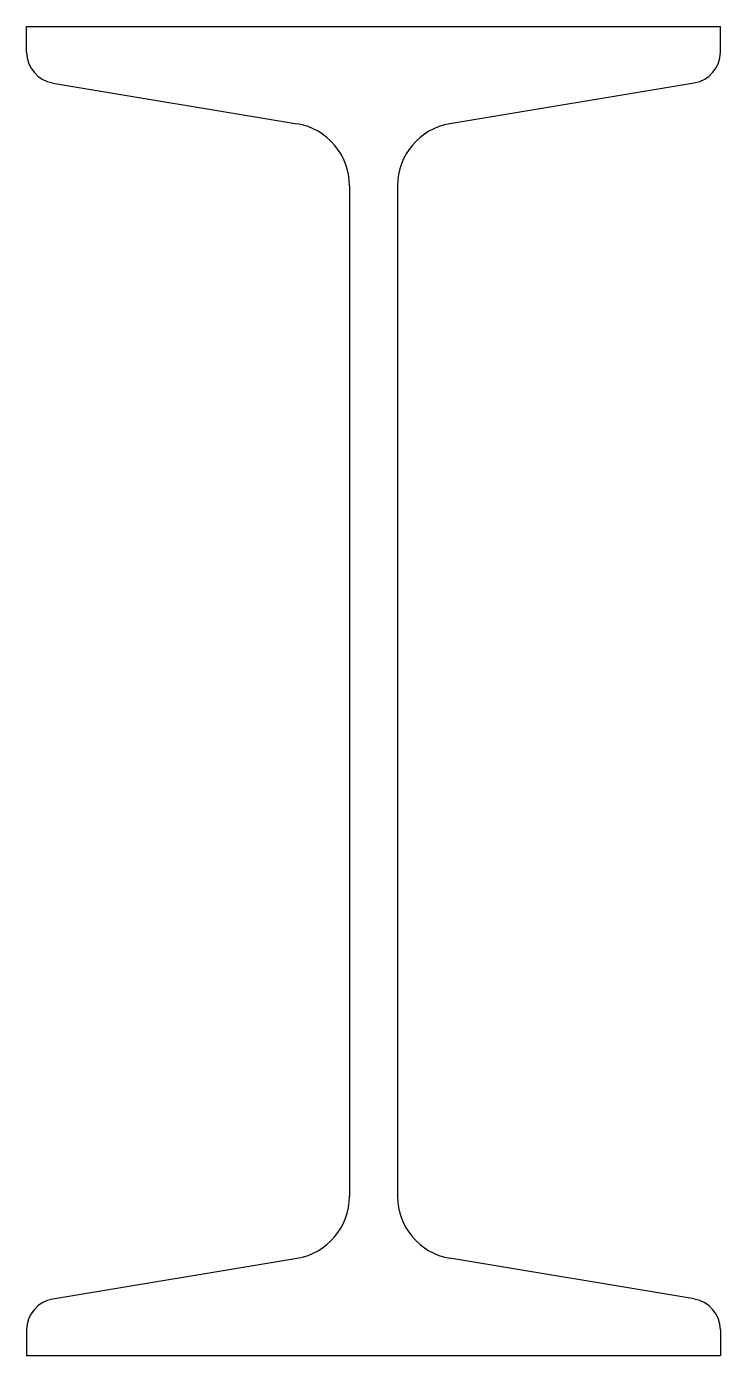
# Model space of a CAD drawing. Header units: metres. Extents: x -47 to 47, y 0 to 180.
import ezdxf

# ---------------------------------------------------------------- set-up
doc = ezdxf.new("R2010")
doc.units = ezdxf.units.M

msp = doc.modelspace()

# ---------------------------------------------------------------- linework, layer by layer
for p, q in [((-47, 180), (47, 180)), ((-47, 176.55), (-47, 180)), ((47, 176.55), (47, 180)), ((-43.45, 172.35), (-10.35, 166.84)), ((43.45, 172.35), (10.35, 166.84)), ((-3.25, 158.45), (-3.25, 21.55)), ((3.25, 158.45), (3.25, 21.55)), ((-43.45, 7.65), (-10.35, 13.16)), ((43.45, 7.65), (10.35, 13.16)), ((-47, 3.45), (-47, 0)), ((47, 3.45), (47, 0)), ((-47, 0), (47, 0))]:
    msp.add_line(p, q)
for centre, radius, start, end in [((-42.75, 176.55), 4.25, 180, 260.54), ((42.75, 176.55), 4.25, 279.46, 0), ((-11.75, 158.45), 8.5, 0, 80.54), ((11.75, 158.45), 8.5, 99.46, 180), ((-11.75, 21.55), 8.5, 279.46, 0), ((11.75, 21.55), 8.5, 180, 260.54), ((-42.75, 3.45), 4.25, 99.46, 180), ((42.75, 3.45), 4.25, 0, 80.54)]:
    msp.add_arc(centre, radius, start, end)

doc.saveas('drawing.dxf')
